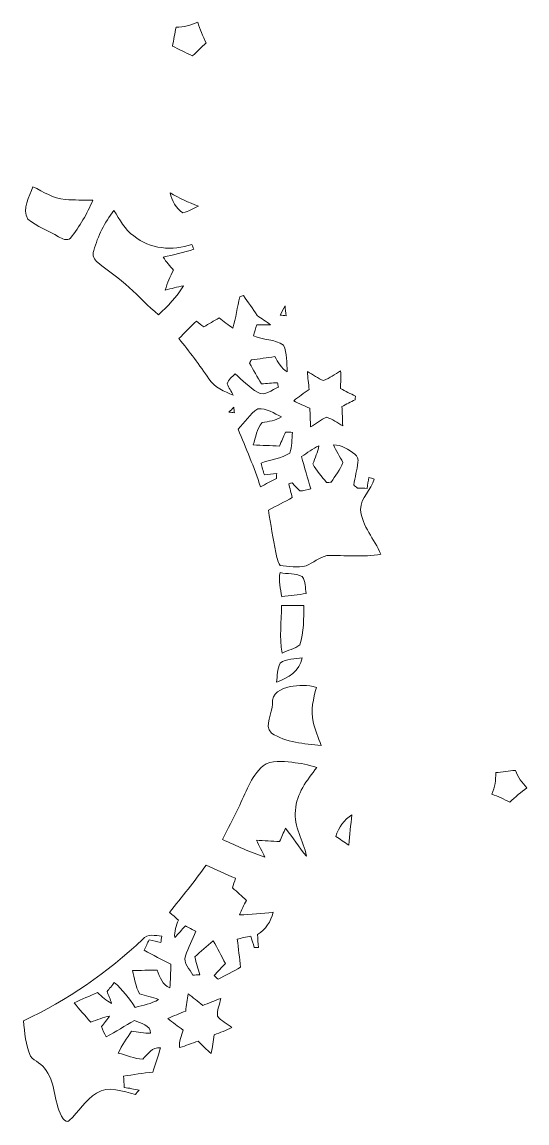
# Model space of a CAD drawing. Header units: centimetres. Extents: x -16.3 to 16.3, y -16.1 to 16.1.
# Drawn here: x 4.19 to 15.95, y -10.9 to 14.72 of the extents above; entities that cross this region are included whole.
import ezdxf

# ---------------------------------------------------------------- set-up
doc = ezdxf.new("R2010")
doc.units = ezdxf.units.CM
doc.header["$MEASUREMENT"] = 0
doc.layers.add('Layer 1', color=7, linetype='Continuous')

msp = doc.modelspace()

# ---------------------------------------------------------------- linework, layer by layer
at = {"layer": 'Layer 1', "color": 8, "lineweight": 9}
for points, knots in [([(7.77205, 14.60429), (7.74453, 14.45789), (7.71984, 14.31078), (7.68738, 14.16508), (7.68738, 14.16508), (7.84049, 14.08818), (7.99324, 14.01092), (8.14917, 13.93825), (8.14917, 13.93825), (8.267, 14.02503), (8.364, 14.13862), (8.47196, 14.23811), (8.47196, 14.23811), (8.3947, 14.39509), (8.32732, 14.55631), (8.27864, 14.72459), (8.27864, 14.72459), (8.12059, 14.64592), (7.94914, 14.5997), (7.77205, 14.60429), (7.77205, 14.60429), (7.77205, 14.60429), (7.77205, 14.60429), (7.77205, 14.60429)], [0, 0, 0, 0, 0.14285714, 0.14285714, 0.14285714, 0.14285714, 0.28571429, 0.28571429, 0.28571429, 0.28571429, 0.42857143, 0.42857143, 0.42857143, 0.42857143, 0.57142857, 0.57142857, 0.57142857, 0.57142857, 0.71428571, 0.71428571, 0.71428571, 0.71428571, 1, 1, 1, 1]), ([(4.4404, 10.89166), (4.34868, 10.65882), (4.18535, 10.37978), (4.32011, 10.13565), (4.32011, 10.13565), (4.53495, 9.96244), (4.79847, 9.86014), (5.03836, 9.72537), (5.03836, 9.72537), (5.11597, 9.69115), (5.23839, 9.60931), (5.31142, 9.69574), (5.31142, 9.69574), (5.52873, 9.96032), (5.70442, 10.25983), (5.83283, 10.57769), (5.83283, 10.57769), (5.61905, 10.58404), (5.40456, 10.57522), (5.19217, 10.5925), (5.19217, 10.5925), (4.9163, 10.61437), (4.68241, 10.77418), (4.4404, 10.89166), (4.4404, 10.89166), (4.4404, 10.89166), (4.4404, 10.89166), (4.4404, 10.89166)], [0, 0, 0, 0, 0.125, 0.125, 0.125, 0.125, 0.25, 0.25, 0.25, 0.25, 0.375, 0.375, 0.375, 0.375, 0.5, 0.5, 0.5, 0.5, 0.625, 0.625, 0.625, 0.625, 0.75, 0.75, 0.75, 0.75, 1, 1, 1, 1]), ([(7.632, 10.75055), (7.6835, 10.56781), (7.76429, 10.38472), (7.93362, 10.28029), (7.93362, 10.28029), (8.06344, 10.31275), (8.17633, 10.38824), (8.2991, 10.44081), (8.2991, 10.44081), (8.06731, 10.523), (7.84437, 10.62602), (7.632, 10.75055), (7.632, 10.75055), (7.632, 10.75055), (7.632, 10.75055), (7.632, 10.75055)], [0, 0, 0, 0, 0.2, 0.2, 0.2, 0.2, 0.4, 0.4, 0.4, 0.4, 0.6, 0.6, 0.6, 0.6, 1, 1, 1, 1]), ([(5.85858, 9.40329), (5.80849, 9.29322), (5.87163, 9.18774), (5.95207, 9.12389), (5.95207, 9.12389), (6.19337, 8.9288), (6.4516, 8.75488), (6.68267, 8.5471), (6.68267, 8.5471), (6.91127, 8.33543), (7.1247, 8.10612), (7.36424, 7.90539), (7.36424, 7.90539), (7.57943, 8.11071), (7.79004, 8.3252), (7.94456, 8.58202), (7.94456, 8.58202), (7.80168, 8.55944), (7.66304, 8.51852), (7.52263, 8.48607), (7.52263, 8.48607), (7.56497, 8.64905), (7.63658, 8.8018), (7.71525, 8.94997), (7.71525, 8.94997), (7.62811, 9.04381), (7.54168, 9.1387), (7.47501, 9.24842), (7.47501, 9.24842), (7.71243, 9.30945), (7.95408, 9.35531), (8.18586, 9.43715), (8.18586, 9.43715), (8.17068, 9.47314), (8.15587, 9.50912), (8.14105, 9.5451), (8.14105, 9.5451), (7.69303, 9.38918), (7.16351, 9.43998), (6.7878, 9.74407), (6.7878, 9.74407), (6.57366, 9.888), (6.46501, 10.1293), (6.32566, 10.33709), (6.32566, 10.33709), (6.11223, 10.0591), (5.94713, 9.74266), (5.85858, 9.40329), (5.85858, 9.40329), (5.85858, 9.40329), (5.85858, 9.40329), (5.85858, 9.40329)], [0, 0, 0, 0, 0.07142857, 0.07142857, 0.07142857, 0.07142857, 0.14285714, 0.14285714, 0.14285714, 0.14285714, 0.21428571, 0.21428571, 0.21428571, 0.21428571, 0.28571429, 0.28571429, 0.28571429, 0.28571429, 0.35714286, 0.35714286, 0.35714286, 0.35714286, 0.42857143, 0.42857143, 0.42857143, 0.42857143, 0.5, 0.5, 0.5, 0.5, 0.57142857, 0.57142857, 0.57142857, 0.57142857, 0.64285714, 0.64285714, 0.64285714, 0.64285714, 0.71428571, 0.71428571, 0.71428571, 0.71428571, 0.78571429, 0.78571429, 0.78571429, 0.78571429, 0.85714286, 0.85714286, 0.85714286, 0.85714286, 1, 1, 1, 1]), ([(9.25547, 8.32837), (9.20538, 8.0839), (9.15917, 7.83837), (9.09743, 7.59671), (9.09743, 7.59671), (8.98806, 7.67397), (8.88117, 7.75511), (8.77394, 7.83449), (8.77394, 7.83449), (8.6547, 7.76675), (8.53758, 7.6969), (8.41974, 7.62776), (8.41974, 7.62776), (8.36118, 7.67185), (8.30368, 7.71701), (8.24618, 7.76146), (8.24618, 7.76146), (8.10966, 7.6274), (7.97454, 7.49229), (7.84049, 7.35647), (7.84049, 7.35647), (8.08108, 7.0492), (8.32308, 6.74229), (8.53899, 6.41667), (8.53899, 6.41667), (8.66493, 6.21735), (8.89494, 6.12351), (9.10343, 6.03602), (9.10343, 6.03602), (9.05969, 6.12704), (9.00007, 6.2103), (8.96479, 6.30519), (8.96479, 6.30519), (8.98913, 6.40468), (9.0812, 6.46606), (9.15035, 6.5352), (9.15035, 6.5352), (9.31792, 6.38492), (9.47773, 6.22123), (9.67246, 6.10446), (9.67246, 6.10446), (9.84074, 6.00498), (10.00725, 6.16549), (10.15965, 6.2237), (10.15965, 6.2237), (10.15294, 6.24981), (10.13989, 6.30202), (10.13319, 6.32812), (10.13319, 6.32812), (10.00831, 6.32036), (9.88589, 6.31084), (9.76241, 6.30167), (9.76241, 6.30167), (9.66823, 6.46218), (9.57439, 6.62164), (9.48443, 6.78391), (9.48443, 6.78391), (9.49501, 6.80261), (9.51583, 6.83965), (9.52606, 6.85835), (9.52606, 6.85835), (9.70845, 6.88269), (9.89083, 6.90986), (10.07322, 6.93631), (10.07322, 6.93631), (10.1466, 6.80226), (10.22562, 6.66467), (10.36003, 6.58142), (10.36003, 6.58142), (10.35226, 6.7892), (10.3632, 7.01075), (10.27677, 7.20372), (10.27677, 7.20372), (10.0711, 7.34342), (9.79911, 7.3226), (9.57263, 7.41785), (9.57263, 7.41785), (9.59837, 7.50464), (9.62554, 7.59072), (9.65376, 7.67644), (9.65376, 7.67644), (9.7596, 7.67574), (9.86614, 7.67468), (9.97337, 7.67397), (9.97337, 7.67397), (9.87953, 7.76005), (9.7603, 7.81226), (9.66541, 7.89516), (9.66541, 7.89516), (9.55216, 8.04509), (9.45515, 8.20737), (9.33979, 8.35554), (9.33979, 8.35554), (9.31863, 8.34884), (9.27665, 8.33508), (9.25547, 8.32837), (9.25547, 8.32837), (9.25547, 8.32837), (9.25547, 8.32837), (9.25547, 8.32837)], [0, 0, 0, 0, 0.03846154, 0.03846154, 0.03846154, 0.03846154, 0.07692308, 0.07692308, 0.07692308, 0.07692308, 0.11538462, 0.11538462, 0.11538462, 0.11538462, 0.15384615, 0.15384615, 0.15384615, 0.15384615, 0.19230769, 0.19230769, 0.19230769, 0.19230769, 0.23076923, 0.23076923, 0.23076923, 0.23076923, 0.26923077, 0.26923077, 0.26923077, 0.26923077, 0.30769231, 0.30769231, 0.30769231, 0.30769231, 0.34615385, 0.34615385, 0.34615385, 0.34615385, 0.38461538, 0.38461538, 0.38461538, 0.38461538, 0.42307692, 0.42307692, 0.42307692, 0.42307692, 0.46153846, 0.46153846, 0.46153846, 0.46153846, 0.5, 0.5, 0.5, 0.5, 0.53846154, 0.53846154, 0.53846154, 0.53846154, 0.57692308, 0.57692308, 0.57692308, 0.57692308, 0.61538462, 0.61538462, 0.61538462, 0.61538462, 0.65384615, 0.65384615, 0.65384615, 0.65384615, 0.69230769, 0.69230769, 0.69230769, 0.69230769, 0.73076923, 0.73076923, 0.73076923, 0.73076923, 0.76923077, 0.76923077, 0.76923077, 0.76923077, 0.80769231, 0.80769231, 0.80769231, 0.80769231, 0.84615385, 0.84615385, 0.84615385, 0.84615385, 0.88461538, 0.88461538, 0.88461538, 0.88461538, 0.92307692, 0.92307692, 0.92307692, 0.92307692, 1, 1, 1, 1]), ([(10.19916, 7.8994), (10.23337, 7.89622), (10.30145, 7.89022), (10.33568, 7.88705), (10.33568, 7.88705), (10.32757, 7.96431), (10.3191, 8.04157), (10.31098, 8.11847), (10.31098, 8.11847), (10.27147, 8.0465), (10.23444, 7.97348), (10.19916, 7.8994), (10.19916, 7.8994), (10.19916, 7.8994), (10.19916, 7.8994), (10.19916, 7.8994)], [0, 0, 0, 0, 0.2, 0.2, 0.2, 0.2, 0.4, 0.4, 0.4, 0.4, 0.6, 0.6, 0.6, 0.6, 1, 1, 1, 1]), ([(10.83557, 6.58636), (10.8391, 6.44525), (10.85709, 6.3059), (10.87543, 6.1662), (10.87543, 6.1662), (10.75126, 6.0833), (10.62496, 6.00427), (10.51207, 5.90656), (10.51207, 5.90656), (10.63484, 5.84306), (10.76113, 5.78661), (10.88919, 5.73369), (10.88919, 5.73369), (10.89378, 5.5887), (10.89872, 5.44336), (10.90471, 5.29801), (10.90471, 5.29801), (11.03101, 5.37139), (11.14425, 5.47052), (11.28183, 5.52309), (11.28183, 5.52309), (11.41836, 5.48569), (11.52984, 5.38974), (11.65472, 5.32377), (11.65472, 5.32377), (11.64943, 5.4737), (11.64308, 5.62327), (11.63673, 5.7732), (11.63673, 5.7732), (11.73727, 5.82789), (11.83958, 5.87974), (11.94329, 5.92878), (11.94329, 5.92878), (11.94506, 5.9503), (11.94929, 5.99334), (11.95141, 6.01521), (11.95141, 6.01521), (11.83393, 6.07166), (11.71646, 6.12739), (11.60321, 6.19054), (11.60321, 6.19054), (11.60533, 6.32812), (11.61168, 6.46465), (11.60427, 6.60188), (11.60427, 6.60188), (11.47057, 6.53062), (11.35027, 6.4329), (11.21022, 6.3761), (11.21022, 6.3761), (11.07475, 6.42549), (10.9601, 6.51721), (10.83557, 6.58636), (10.83557, 6.58636), (10.83557, 6.58636), (10.83557, 6.58636), (10.83557, 6.58636)], [0, 0, 0, 0, 0.06666667, 0.06666667, 0.06666667, 0.06666667, 0.13333333, 0.13333333, 0.13333333, 0.13333333, 0.2, 0.2, 0.2, 0.2, 0.26666667, 0.26666667, 0.26666667, 0.26666667, 0.33333333, 0.33333333, 0.33333333, 0.33333333, 0.4, 0.4, 0.4, 0.4, 0.46666667, 0.46666667, 0.46666667, 0.46666667, 0.53333333, 0.53333333, 0.53333333, 0.53333333, 0.6, 0.6, 0.6, 0.6, 0.66666667, 0.66666667, 0.66666667, 0.66666667, 0.73333333, 0.73333333, 0.73333333, 0.73333333, 0.8, 0.8, 0.8, 0.8, 0.86666667, 0.86666667, 0.86666667, 0.86666667, 1, 1, 1, 1]), ([(9.0057, 5.64515), (9.0378, 5.64091), (9.10131, 5.63209), (9.13342, 5.62751), (9.13342, 5.62751), (9.12883, 5.65961), (9.12001, 5.72311), (9.11578, 5.75521), (9.11578, 5.75521), (9.07838, 5.71888), (9.04205, 5.68219), (9.0057, 5.64515), (9.0057, 5.64515), (9.0057, 5.64515), (9.0057, 5.64515), (9.0057, 5.64515)], [0, 0, 0, 0, 0.2, 0.2, 0.2, 0.2, 0.4, 0.4, 0.4, 0.4, 0.6, 0.6, 0.6, 0.6, 1, 1, 1, 1]), ([(9.67669, 5.71923), (9.48972, 5.59964), (9.36731, 5.40385), (9.21703, 5.24545), (9.21703, 5.24545), (9.40012, 4.80201), (9.59203, 4.36174), (9.7402, 3.90489), (9.7402, 3.90489), (9.86155, 3.97157), (9.98431, 4.03366), (10.10954, 4.09469), (10.10954, 4.09469), (10.11202, 4.13455), (10.11484, 4.17406), (10.11802, 4.21357), (10.11802, 4.21357), (10.02452, 4.20052), (9.91729, 4.19452), (9.82874, 4.18041), (9.82874, 4.18041), (9.80264, 4.27178), (9.77653, 4.3628), (9.75184, 4.45452), (9.75184, 4.45452), (9.97162, 4.53496), (10.2228, 4.56424), (10.42282, 4.69088), (10.42282, 4.69088), (10.48315, 4.84328), (10.46198, 5.01403), (10.48667, 5.17278), (10.48667, 5.17278), (10.43164, 5.17348), (10.37661, 5.17348), (10.32228, 5.17384), (10.32228, 5.17384), (10.27183, 5.06835), (10.22738, 4.96005), (10.18222, 4.85246), (10.18222, 4.85246), (9.9776, 4.86163), (9.77405, 4.87045), (9.5705, 4.88068), (9.5705, 4.88068), (9.62801, 5.05389), (9.65093, 5.25603), (9.77441, 5.39855), (9.77441, 5.39855), (9.92927, 5.42925), (10.09333, 5.44336), (10.2302, 5.53085), (10.2302, 5.53085), (10.05487, 5.61445), (9.88236, 5.74146), (9.67669, 5.71923), (9.67669, 5.71923), (9.67669, 5.71923), (9.67669, 5.71923), (9.67669, 5.71923)], [0, 0, 0, 0, 0.0625, 0.0625, 0.0625, 0.0625, 0.125, 0.125, 0.125, 0.125, 0.1875, 0.1875, 0.1875, 0.1875, 0.25, 0.25, 0.25, 0.25, 0.3125, 0.3125, 0.3125, 0.3125, 0.375, 0.375, 0.375, 0.375, 0.4375, 0.4375, 0.4375, 0.4375, 0.5, 0.5, 0.5, 0.5, 0.5625, 0.5625, 0.5625, 0.5625, 0.625, 0.625, 0.625, 0.625, 0.6875, 0.6875, 0.6875, 0.6875, 0.75, 0.75, 0.75, 0.75, 0.8125, 0.8125, 0.8125, 0.8125, 0.875, 0.875, 0.875, 0.875, 1, 1, 1, 1]), ([(11.43741, 4.8835), (11.49879, 4.73921), (11.59122, 4.61116), (11.65648, 4.46899), (11.65648, 4.46899), (11.59898, 4.30001), (11.47621, 4.16348), (11.3859, 4.01179), (11.3859, 4.01179), (11.35874, 4.00967), (11.30371, 4.00544), (11.27619, 4.00332), (11.27619, 4.00332), (11.17424, 4.14937), (11.03701, 4.27355), (10.96151, 4.43618), (10.96151, 4.43618), (11.00279, 4.5787), (11.07687, 4.71064), (11.0991, 4.85986), (11.0991, 4.85986), (10.95763, 4.78931), (10.82851, 4.69653), (10.69728, 4.6101), (10.69728, 4.6101), (10.75655, 4.35539), (10.84263, 4.10809), (10.91001, 3.85515), (10.91001, 3.85515), (10.82534, 3.8354), (10.74103, 3.81035), (10.65424, 3.80753), (10.65424, 3.80753), (10.5911, 3.86856), (10.53148, 3.93276), (10.47574, 3.99979), (10.47574, 3.99979), (10.44857, 3.99062), (10.42211, 3.9818), (10.39566, 3.97227), (10.39566, 3.97227), (10.42388, 3.86715), (10.45351, 3.76237), (10.48032, 3.65654), (10.48032, 3.65654), (10.29829, 3.55388), (10.11132, 3.46004), (9.92611, 3.36444), (9.92611, 3.36444), (9.97126, 3.03212), (10.03582, 2.70263), (10.09861, 2.37313), (10.09861, 2.37313), (10.1219, 2.27435), (10.13143, 2.16147), (10.19493, 2.07609), (10.19493, 2.07609), (10.39389, 2.05387), (10.60062, 2.00871), (10.79923, 2.06798), (10.79923, 2.06798), (10.96998, 2.12795), (11.10756, 2.26307), (11.28536, 2.30469), (11.28536, 2.30469), (11.70376, 2.31704), (12.1285, 2.25742), (12.54407, 2.33715), (12.54407, 2.33715), (12.38709, 2.68393), (12.10839, 2.98732), (12.06641, 3.37749), (12.06641, 3.37749), (12.07523, 3.64878), (12.31935, 3.83152), (12.38603, 4.08622), (12.38603, 4.08622), (12.35498, 4.09539), (12.2929, 4.11339), (12.26185, 4.1222), (12.26185, 4.1222), (12.24845, 4.03824), (12.2361, 3.95358), (12.2241, 3.86891), (12.2241, 3.86891), (12.16766, 3.87067), (12.05406, 3.8735), (11.99762, 3.87526), (11.99762, 3.87526), (11.96799, 3.8996), (11.93871, 3.92359), (11.90978, 3.94758), (11.90978, 3.94758), (11.94012, 4.12397), (11.98704, 4.29718), (12.00891, 4.47463), (12.00891, 4.47463), (12.01985, 4.54483), (11.99691, 4.62139), (11.93871, 4.66478), (11.93871, 4.66478), (11.79125, 4.7752), (11.62756, 4.87962), (11.43741, 4.8835), (11.43741, 4.8835), (11.43741, 4.8835), (11.43741, 4.8835), (11.43741, 4.8835)], [0, 0, 0, 0, 0.03571429, 0.03571429, 0.03571429, 0.03571429, 0.07142857, 0.07142857, 0.07142857, 0.07142857, 0.10714286, 0.10714286, 0.10714286, 0.10714286, 0.14285714, 0.14285714, 0.14285714, 0.14285714, 0.17857143, 0.17857143, 0.17857143, 0.17857143, 0.21428571, 0.21428571, 0.21428571, 0.21428571, 0.25, 0.25, 0.25, 0.25, 0.28571429, 0.28571429, 0.28571429, 0.28571429, 0.32142857, 0.32142857, 0.32142857, 0.32142857, 0.35714286, 0.35714286, 0.35714286, 0.35714286, 0.39285714, 0.39285714, 0.39285714, 0.39285714, 0.42857143, 0.42857143, 0.42857143, 0.42857143, 0.46428571, 0.46428571, 0.46428571, 0.46428571, 0.5, 0.5, 0.5, 0.5, 0.53571429, 0.53571429, 0.53571429, 0.53571429, 0.57142857, 0.57142857, 0.57142857, 0.57142857, 0.60714286, 0.60714286, 0.60714286, 0.60714286, 0.64285714, 0.64285714, 0.64285714, 0.64285714, 0.67857143, 0.67857143, 0.67857143, 0.67857143, 0.71428571, 0.71428571, 0.71428571, 0.71428571, 0.75, 0.75, 0.75, 0.75, 0.78571429, 0.78571429, 0.78571429, 0.78571429, 0.82142857, 0.82142857, 0.82142857, 0.82142857, 0.85714286, 0.85714286, 0.85714286, 0.85714286, 0.89285714, 0.89285714, 0.89285714, 0.89285714, 0.92857143, 0.92857143, 0.92857143, 0.92857143, 1, 1, 1, 1]), ([(10.19563, 1.90711), (10.1593, 1.71944), (10.20092, 1.53105), (10.23867, 1.3469), (10.23867, 1.3469), (10.4267, 1.36948), (10.61755, 1.38712), (10.80417, 1.42275), (10.80417, 1.42275), (10.77595, 1.55328), (10.79606, 1.70568), (10.70998, 1.81398), (10.70998, 1.81398), (10.55723, 1.90253), (10.36179, 1.8676), (10.19563, 1.90711), (10.19563, 1.90711), (10.19563, 1.90711), (10.19563, 1.90711), (10.19563, 1.90711)], [0, 0, 0, 0, 0.16666667, 0.16666667, 0.16666667, 0.16666667, 0.33333333, 0.33333333, 0.33333333, 0.33333333, 0.5, 0.5, 0.5, 0.5, 0.66666667, 0.66666667, 0.66666667, 0.66666667, 1, 1, 1, 1]), ([(10.23232, 1.14088), (10.22421, 0.77293), (10.17799, 0.40075), (10.24078, 0.03492), (10.24078, 0.03492), (10.37766, 0.09666), (10.53606, 0.1344), (10.65318, 0.22613), (10.65318, 0.22613), (10.75443, 0.51964), (10.74632, 0.8382), (10.74596, 1.14476), (10.74596, 1.14476), (10.57451, 1.14652), (10.40236, 1.1437), (10.23232, 1.14088), (10.23232, 1.14088), (10.23232, 1.14088), (10.23232, 1.14088), (10.23232, 1.14088)], [0, 0, 0, 0, 0.16666667, 0.16666667, 0.16666667, 0.16666667, 0.33333333, 0.33333333, 0.33333333, 0.33333333, 0.5, 0.5, 0.5, 0.5, 0.66666667, 0.66666667, 0.66666667, 0.66666667, 1, 1, 1, 1]), ([(10.19986, -0.20144), (10.12825, -0.33655), (10.13566, -0.49636), (10.11167, -0.64453), (10.11167, -0.64453), (10.3759, -0.54646), (10.66236, -0.38453), (10.70928, -0.07726), (10.70928, -0.07726), (10.54347, -0.11078), (10.33956, -0.08679), (10.19986, -0.20144), (10.19986, -0.20144), (10.19986, -0.20144), (10.19986, -0.20144), (10.19986, -0.20144)], [0, 0, 0, 0, 0.2, 0.2, 0.2, 0.2, 0.4, 0.4, 0.4, 0.4, 0.6, 0.6, 0.6, 0.6, 1, 1, 1, 1]), ([(10.42776, -0.74331), (10.22703, -0.79058), (9.99278, -0.89994), (10.01818, -1.15147), (10.01818, -1.15147), (10.0203, -1.36631), (9.81322, -1.64289), (9.99172, -1.82951), (9.99172, -1.82951), (10.33463, -2.04753), (10.75549, -2.0761), (11.15025, -2.11702), (11.15025, -2.11702), (11.08992, -1.93252), (11.00631, -1.75507), (10.96821, -1.56387), (10.96821, -1.56387), (10.89343, -1.29681), (10.97668, -1.02518), (11.04053, -0.76518), (11.04053, -0.76518), (10.84263, -0.70591), (10.6299, -0.71085), (10.42776, -0.74331), (10.42776, -0.74331), (10.42776, -0.74331), (10.42776, -0.74331), (10.42776, -0.74331)], [0, 0, 0, 0, 0.125, 0.125, 0.125, 0.125, 0.25, 0.25, 0.25, 0.25, 0.375, 0.375, 0.375, 0.375, 0.5, 0.5, 0.5, 0.5, 0.625, 0.625, 0.625, 0.625, 0.75, 0.75, 0.75, 0.75, 1, 1, 1, 1]), ([(9.79981, -2.58904), (9.50877, -2.84974), (9.38882, -3.22827), (9.22549, -3.57011), (9.22549, -3.57011), (9.10731, -3.81847), (8.96585, -4.05518), (8.85719, -4.30848), (8.85719, -4.30848), (9.1821, -4.45065), (9.50312, -4.60693), (9.84215, -4.71523), (9.84215, -4.71523), (9.77688, -4.58259), (9.70845, -4.45347), (9.64459, -4.32118), (9.64459, -4.32118), (9.82416, -4.33282), (10.00406, -4.34693), (10.18399, -4.35505), (10.18399, -4.35505), (10.23055, -4.25062), (10.27501, -4.14514), (10.3251, -4.04284), (10.3251, -4.04284), (10.48985, -4.25591), (10.63272, -4.48628), (10.80946, -4.69089), (10.80946, -4.69089), (10.75196, -4.33176), (10.4902, -4.00791), (10.55758, -3.62726), (10.55758, -3.62726), (10.56993, -3.2385), (10.82428, -2.92418), (11.05076, -2.63208), (11.05076, -2.63208), (10.86415, -2.56611), (10.668, -2.53048), (10.47186, -2.50825), (10.47186, -2.50825), (10.24996, -2.48673), (9.99349, -2.45357), (9.79981, -2.58904), (9.79981, -2.58904), (9.79981, -2.58904), (9.79981, -2.58904), (9.79981, -2.58904)], [0, 0, 0, 0, 0.07692308, 0.07692308, 0.07692308, 0.07692308, 0.15384615, 0.15384615, 0.15384615, 0.15384615, 0.23076923, 0.23076923, 0.23076923, 0.23076923, 0.30769231, 0.30769231, 0.30769231, 0.30769231, 0.38461538, 0.38461538, 0.38461538, 0.38461538, 0.46153846, 0.46153846, 0.46153846, 0.46153846, 0.53846154, 0.53846154, 0.53846154, 0.53846154, 0.61538462, 0.61538462, 0.61538462, 0.61538462, 0.69230769, 0.69230769, 0.69230769, 0.69230769, 0.76923077, 0.76923077, 0.76923077, 0.76923077, 0.84615385, 0.84615385, 0.84615385, 0.84615385, 1, 1, 1, 1]), ([(15.21672, -2.74885), (15.22413, -2.92065), (15.19626, -3.09104), (15.12923, -3.24979), (15.12923, -3.24979), (15.2714, -3.30447), (15.41216, -3.36691), (15.54798, -3.43782), (15.54798, -3.43782), (15.67004, -3.31329), (15.80727, -3.2057), (15.94556, -3.09916), (15.94556, -3.09916), (15.82491, -2.98733), (15.73389, -2.84939), (15.67603, -2.69558), (15.67603, -2.69558), (15.52328, -2.71498), (15.36947, -2.73297), (15.21672, -2.74885), (15.21672, -2.74885), (15.21672, -2.74885), (15.21672, -2.74885), (15.21672, -2.74885)], [0, 0, 0, 0, 0.14285714, 0.14285714, 0.14285714, 0.14285714, 0.28571429, 0.28571429, 0.28571429, 0.28571429, 0.42857143, 0.42857143, 0.42857143, 0.42857143, 0.57142857, 0.57142857, 0.57142857, 0.57142857, 0.71428571, 0.71428571, 0.71428571, 0.71428571, 1, 1, 1, 1]), ([(11.49244, -4.23193), (11.59298, -4.29966), (11.69494, -4.36951), (11.7976, -4.43583), (11.7976, -4.43583), (11.81735, -4.19982), (11.83958, -3.96452), (11.86956, -3.72992), (11.86956, -3.72992), (11.68365, -3.84246), (11.557, -4.02626), (11.49244, -4.23193), (11.49244, -4.23193), (11.49244, -4.23193), (11.49244, -4.23193), (11.49244, -4.23193)], [0, 0, 0, 0, 0.2, 0.2, 0.2, 0.2, 0.4, 0.4, 0.4, 0.4, 0.6, 0.6, 0.6, 0.6, 1, 1, 1, 1]), ([(8.47231, -4.90467), (8.20561, -5.28356), (7.90646, -5.63704), (7.62388, -6.00358), (7.62388, -6.00358), (7.69126, -6.06355), (7.75935, -6.12246), (7.82779, -6.18208), (7.82779, -6.18208), (7.77558, -6.31084), (7.73077, -6.44596), (7.741, -6.58742), (7.741, -6.58742), (7.82496, -6.49888), (7.90505, -6.40645), (7.989, -6.31755), (7.989, -6.31755), (8.04967, -6.34895), (8.17139, -6.41174), (8.23207, -6.44314), (8.23207, -6.44314), (8.15975, -6.63716), (8.05603, -6.81849), (7.99324, -7.01569), (7.99324, -7.01569), (7.92974, -7.19491), (8.09413, -7.32049), (8.16397, -7.46302), (8.16397, -7.46302), (8.2169, -7.45949), (8.26982, -7.45631), (8.32344, -7.45349), (8.32344, -7.45349), (8.28605, -7.3152), (8.24477, -7.17868), (8.20914, -7.04074), (8.20914, -7.04074), (8.34884, -6.91268), (8.4896, -6.78568), (8.63565, -6.66433), (8.63565, -6.66433), (8.74148, -6.83507), (8.83003, -7.01534), (8.92175, -7.1942), (8.92175, -7.1942), (8.83179, -7.28451), (8.74395, -7.37659), (8.66352, -7.47536), (8.66352, -7.47536), (8.69245, -7.50288), (8.72136, -7.53075), (8.75101, -7.55897), (8.75101, -7.55897), (8.92634, -7.46831), (9.10131, -7.37659), (9.27418, -7.28098), (9.27418, -7.28098), (9.25125, -7.06226), (9.22585, -6.84424), (9.19902, -6.62658), (9.19902, -6.62658), (9.3038, -6.60048), (9.4047, -6.57472), (9.51265, -6.55567), (9.51265, -6.55567), (9.53982, -6.6421), (9.56663, -6.72889), (9.59379, -6.81602), (9.59379, -6.81602), (9.61883, -6.81743), (9.66893, -6.82061), (9.69433, -6.82237), (9.69433, -6.82237), (9.68516, -6.71936), (9.67669, -6.61741), (9.66823, -6.51581), (9.66823, -6.51581), (9.85661, -6.40045), (9.98467, -6.21454), (10.03475, -6.00005), (10.03475, -6.00005), (9.77336, -6.02474), (9.51194, -6.0512), (9.24983, -6.06143), (9.24983, -6.06143), (9.29498, -5.94466), (9.35072, -5.83213), (9.41, -5.72206), (9.41, -5.72206), (9.30593, -5.62187), (9.19656, -5.52627), (9.08932, -5.43031), (9.08932, -5.43031), (9.10978, -5.35623), (9.13236, -5.2825), (9.15564, -5.20947), (9.15564, -5.20947), (8.92422, -5.11599), (8.7009, -5.00451), (8.47231, -4.90467), (8.47231, -4.90467), (8.47231, -4.90467), (8.47231, -4.90467), (8.47231, -4.90467)], [0, 0, 0, 0, 0.03703704, 0.03703704, 0.03703704, 0.03703704, 0.07407407, 0.07407407, 0.07407407, 0.07407407, 0.11111111, 0.11111111, 0.11111111, 0.11111111, 0.14814815, 0.14814815, 0.14814815, 0.14814815, 0.18518519, 0.18518519, 0.18518519, 0.18518519, 0.22222222, 0.22222222, 0.22222222, 0.22222222, 0.25925926, 0.25925926, 0.25925926, 0.25925926, 0.2962963, 0.2962963, 0.2962963, 0.2962963, 0.33333333, 0.33333333, 0.33333333, 0.33333333, 0.37037037, 0.37037037, 0.37037037, 0.37037037, 0.40740741, 0.40740741, 0.40740741, 0.40740741, 0.44444444, 0.44444444, 0.44444444, 0.44444444, 0.48148148, 0.48148148, 0.48148148, 0.48148148, 0.51851852, 0.51851852, 0.51851852, 0.51851852, 0.55555556, 0.55555556, 0.55555556, 0.55555556, 0.59259259, 0.59259259, 0.59259259, 0.59259259, 0.62962963, 0.62962963, 0.62962963, 0.62962963, 0.66666667, 0.66666667, 0.66666667, 0.66666667, 0.7037037, 0.7037037, 0.7037037, 0.7037037, 0.74074074, 0.74074074, 0.74074074, 0.74074074, 0.77777778, 0.77777778, 0.77777778, 0.77777778, 0.81481481, 0.81481481, 0.81481481, 0.81481481, 0.85185185, 0.85185185, 0.85185185, 0.85185185, 0.88888889, 0.88888889, 0.88888889, 0.88888889, 0.92592593, 0.92592593, 0.92592593, 0.92592593, 1, 1, 1, 1]), ([(6.99558, -6.62623), (6.17679, -7.39987), (5.24192, -8.05357), (4.2178, -8.52523), (4.2178, -8.52523), (4.24673, -8.80251), (4.26719, -9.08791), (4.37937, -9.34791), (4.37937, -9.34791), (4.48697, -9.47597), (4.66512, -9.52818), (4.74591, -9.68446), (4.74591, -9.68446), (4.99428, -10.01395), (4.91877, -10.47045), (5.14243, -10.81158), (5.14243, -10.81158), (5.17771, -10.84827), (5.2451, -10.90472), (5.28743, -10.84651), (5.28743, -10.84651), (5.50475, -10.64084), (5.65503, -10.36603), (5.92138, -10.21186), (5.92138, -10.21186), (6.19831, -10.02524), (6.53415, -10.1727), (6.82484, -10.2422), (6.82484, -10.2422), (6.85483, -10.20798), (6.88516, -10.17376), (6.9155, -10.1399), (6.9155, -10.1399), (6.79979, -10.11626), (6.68055, -10.09474), (6.56555, -10.07569), (6.56555, -10.07569), (6.56026, -9.98855), (6.55567, -9.90212), (6.55214, -9.81604), (6.55214, -9.81604), (6.77651, -9.77759), (7.00229, -9.74866), (7.22842, -9.71833), (7.22842, -9.71833), (7.29051, -9.52959), (7.35683, -9.34297), (7.4101, -9.15176), (7.4101, -9.15176), (7.21889, -9.13271), (7.11482, -9.29993), (6.9977, -9.41988), (6.9977, -9.41988), (6.8012, -9.41211), (6.61705, -9.32463), (6.42832, -9.27594), (6.42832, -9.27594), (6.51334, -9.09603), (6.62693, -8.93128), (6.73559, -8.76512), (6.73559, -8.76512), (6.88199, -8.79334), (7.02839, -8.81733), (7.17903, -8.81592), (7.17903, -8.81592), (7.19067, -8.63389), (6.93526, -8.57568), (6.80579, -8.51923), (6.80579, -8.51923), (6.58107, -8.63847), (6.37293, -8.78699), (6.14363, -8.89741), (6.14363, -8.89741), (6.10588, -8.8198), (6.05931, -8.74536), (6.03744, -8.6614), (6.03744, -8.6614), (6.08401, -8.60002), (6.17785, -8.47796), (6.22476, -8.41693), (6.22476, -8.41693), (6.07307, -8.44339), (5.93055, -8.50406), (5.78626, -8.55522), (5.78626, -8.55522), (5.65326, -8.40881), (5.51992, -8.26276), (5.39821, -8.10719), (5.39821, -8.10719), (5.57883, -8.0257), (5.76086, -7.94668), (5.9436, -7.86977), (5.9436, -7.86977), (6.04273, -7.96573), (6.1468, -8.05921), (6.27239, -8.11989), (6.27239, -8.11989), (6.24029, -8.0264), (6.20395, -7.93539), (6.1655, -7.84472), (6.1655, -7.84472), (6.20783, -7.79216), (6.29285, -7.68703), (6.33518, -7.63447), (6.33518, -7.63447), (6.53027, -7.79569), (6.67879, -8.00453), (6.81955, -8.21267), (6.81955, -8.21267), (7.0044, -8.1654), (7.19808, -8.13153), (7.36424, -8.0324), (7.36424, -8.0324), (7.22171, -7.96855), (7.06473, -7.94491), (6.91797, -7.89552), (6.91797, -7.89552), (6.82978, -7.7276), (6.8072, -7.53393), (6.7564, -7.35295), (6.7564, -7.35295), (6.94761, -7.35119), (7.13916, -7.35048), (7.33108, -7.35048), (7.33108, -7.35048), (7.3974, -7.50782), (7.45525, -7.68915), (7.6267, -7.76217), (7.6267, -7.76217), (7.64646, -7.57873), (7.64611, -7.39281), (7.65351, -7.20937), (7.65351, -7.20937), (7.44467, -7.10248), (7.23441, -6.99876), (7.0298, -6.88481), (7.0298, -6.88481), (7.06826, -6.80156), (7.10847, -6.71971), (7.14975, -6.63822), (7.14975, -6.63822), (7.239, -6.65939), (7.32861, -6.68232), (7.41786, -6.7049), (7.41786, -6.7049), (7.42562, -6.65621), (7.43338, -6.60753), (7.44114, -6.55955), (7.44114, -6.55955), (7.28839, -6.54086), (7.10988, -6.49288), (6.99558, -6.62623), (6.99558, -6.62623), (6.99558, -6.62623), (6.99558, -6.62623), (6.99558, -6.62623)], [0, 0, 0, 0, 0.025, 0.025, 0.025, 0.025, 0.05, 0.05, 0.05, 0.05, 0.075, 0.075, 0.075, 0.075, 0.1, 0.1, 0.1, 0.1, 0.125, 0.125, 0.125, 0.125, 0.15, 0.15, 0.15, 0.15, 0.175, 0.175, 0.175, 0.175, 0.2, 0.2, 0.2, 0.2, 0.225, 0.225, 0.225, 0.225, 0.25, 0.25, 0.25, 0.25, 0.275, 0.275, 0.275, 0.275, 0.3, 0.3, 0.3, 0.3, 0.325, 0.325, 0.325, 0.325, 0.35, 0.35, 0.35, 0.35, 0.375, 0.375, 0.375, 0.375, 0.4, 0.4, 0.4, 0.4, 0.425, 0.425, 0.425, 0.425, 0.45, 0.45, 0.45, 0.45, 0.475, 0.475, 0.475, 0.475, 0.5, 0.5, 0.5, 0.5, 0.525, 0.525, 0.525, 0.525, 0.55, 0.55, 0.55, 0.55, 0.575, 0.575, 0.575, 0.575, 0.6, 0.6, 0.6, 0.6, 0.625, 0.625, 0.625, 0.625, 0.65, 0.65, 0.65, 0.65, 0.675, 0.675, 0.675, 0.675, 0.7, 0.7, 0.7, 0.7, 0.725, 0.725, 0.725, 0.725, 0.75, 0.75, 0.75, 0.75, 0.775, 0.775, 0.775, 0.775, 0.8, 0.8, 0.8, 0.8, 0.825, 0.825, 0.825, 0.825, 0.85, 0.85, 0.85, 0.85, 0.875, 0.875, 0.875, 0.875, 0.9, 0.9, 0.9, 0.9, 0.925, 0.925, 0.925, 0.925, 0.95, 0.95, 0.95, 0.95, 1, 1, 1, 1]), ([(8.05145, -7.89658), (8.03275, -8.03028), (8.01546, -8.16469), (7.99712, -8.2991), (7.99712, -8.2991), (7.85813, -8.35554), (7.71913, -8.41023), (7.58296, -8.47231), (7.58296, -8.47231), (7.69655, -8.56792), (7.81685, -8.65223), (7.93715, -8.74043), (7.93715, -8.74043), (7.90963, -8.87483), (7.8299, -9.00677), (7.85635, -9.14683), (7.85635, -9.14683), (8.00418, -9.10908), (8.14176, -9.04134), (8.28922, -9.00219), (8.28922, -9.00219), (8.38623, -9.09885), (8.47971, -9.20221), (8.58908, -9.28653), (8.58908, -9.28653), (8.62224, -9.14365), (8.64165, -8.99689), (8.66211, -8.85226), (8.66211, -8.85226), (8.80004, -8.79863), (8.94045, -8.74854), (9.07238, -8.68116), (9.07238, -8.68116), (8.96267, -8.59261), (8.82121, -8.53158), (8.73689, -8.4201), (8.73689, -8.4201), (8.72384, -8.2797), (8.78805, -8.14353), (8.81309, -8.00665), (8.81309, -8.00665), (8.67162, -8.05709), (8.53334, -8.1153), (8.394, -8.16998), (8.394, -8.16998), (8.28216, -8.07544), (8.16786, -7.98372), (8.05145, -7.89658), (8.05145, -7.89658), (8.05145, -7.89658), (8.05145, -7.89658), (8.05145, -7.89658)], [0, 0, 0, 0, 0.07142857, 0.07142857, 0.07142857, 0.07142857, 0.14285714, 0.14285714, 0.14285714, 0.14285714, 0.21428571, 0.21428571, 0.21428571, 0.21428571, 0.28571429, 0.28571429, 0.28571429, 0.28571429, 0.35714286, 0.35714286, 0.35714286, 0.35714286, 0.42857143, 0.42857143, 0.42857143, 0.42857143, 0.5, 0.5, 0.5, 0.5, 0.57142857, 0.57142857, 0.57142857, 0.57142857, 0.64285714, 0.64285714, 0.64285714, 0.64285714, 0.71428571, 0.71428571, 0.71428571, 0.71428571, 0.78571429, 0.78571429, 0.78571429, 0.78571429, 0.85714286, 0.85714286, 0.85714286, 0.85714286, 1, 1, 1, 1])]:
    msp.add_open_spline(points, degree=3, knots=knots, dxfattribs=at)

doc.saveas('drawing.dxf')
